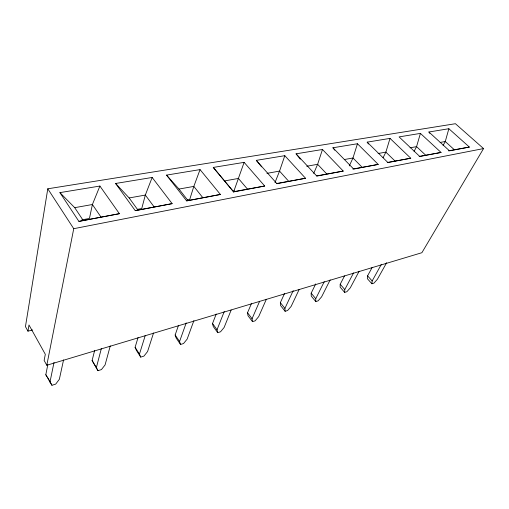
<?xml version="1.0" encoding="UTF-8"?>
<svg xmlns="http://www.w3.org/2000/svg" width="509" height="509" viewBox="0 0 509 509"><rect width="100%" height="100%" fill="white"/><g stroke="black" fill="none" stroke-linecap="round" stroke-linejoin="round"><path stroke-width="0.76" d="M344.555 275.884L340.209 284.251L340.114 287.108L344.663 292.408L346.864 291.708L350.3 287.833L359.169 271.182M344.663 292.408L344.784 289.564L353.602 272.849M372.143 267.486L367.587 275.84L367.345 278.658L371.888 283.767L373.969 283.112L377.366 279.32L386.655 262.701M371.888 283.767L372.155 280.962L381.406 264.273M27.963 331.168L28.994 324.971L45.314 354.302L44.13 360.436L46.796 365.258L421.885 252.712L483.55 148.577L455.421 123.712L47.782 188.794L25.45 326.619L27.963 331.168L32.563 329.934M46.796 365.258L73.741 228.694L47.782 188.794M63.568 359.876L59.349 379.3L55.704 384.098L51.95 385.288L45.816 374.739L47.801 364.737M49.933 382.259L54.037 362.325M233.688 191.925L213.265 167.429L244.123 162.358L264.699 186.02L233.688 191.925L213.265 167.429M110.256 345.904L105.083 364.921L101.444 369.585L97.963 370.686L92.104 360.512L94.629 350.555M97.963 370.686L96.347 367.67L101.342 348.57M429.787 133.307L428.902 132.003L448.862 128.72L445.273 141.515L443.091 145.485M420.421 133.396L441.055 152.452L419.791 156.498L399.094 136.896L420.421 133.396L416.566 146.637L414.078 151.396M153.546 332.943L147.572 351.566L143.945 356.096L140.713 357.121L136.387 350.326L135.101 347.297L138.06 337.55M368.535 144.002L367.18 142.145L390.021 138.391L385.873 152.121L383.099 157.714M140.713 357.121L139.447 354.118L145.275 335.418M334.763 150.2L332.924 147.769L357.452 143.742L352.979 157.994L349.289 165.909M300.304 159.209L296.073 153.826L322.471 149.487L317.629 164.305L313.703 173.372M261.62 166.857L256.307 160.36L284.805 155.678L279.549 171.1L274.987 182.61M193.916 320.568L187.147 339.121L183.545 343.53L180.53 344.491L176.127 337.995L175.147 334.986L178.532 325.276M244.123 162.358L233.898 191.066M180.53 344.491L179.575 341.501L186.218 322.871M233.536 192.001L234.064 190.506M200.05 169.599L220.397 194.457L186.638 200.883L166.532 175.109L200.05 169.599L193.821 186.409L189.73 199.439L187.414 199.878M152.153 177.469L172.137 203.638L135.248 210.662L115.613 183.475L152.153 177.469L145.326 195.062L141.75 208.537L137.182 209.403M231.162 310.064L224.1 327.503L220.531 331.798L217.706 332.695L213.246 326.479L212.539 323.495L216.236 313.989M217.706 332.695L217.025 329.73L224.272 311.489M99.904 186.052L119.38 213.685L78.901 221.39L59.909 192.625L99.904 186.052L92.403 204.51L89.444 218.45L81.854 219.888M266.36 299.241L258.687 316.63L255.143 320.816L252.496 321.65L247.998 315.695L247.533 312.736L251.567 303.262M252.496 321.65L252.057 318.717L259.635 301.258M299.203 289.405L291.123 306.437L287.61 310.509L285.129 311.298L280.605 305.578L280.344 302.651L284.607 293.375M285.129 311.298L284.9 308.39L293.235 290.582M330.182 279.861L321.599 296.855L318.131 300.825L315.79 301.57L311.253 296.066L311.177 293.171L315.72 283.92M315.79 301.57L315.745 298.694L324.265 281.636M186.638 200.883L220.397 194.457M135.248 210.662L172.137 203.638M78.901 221.39L119.38 213.685M73.741 228.694L483.55 148.577M233.746 191.658L264.699 186.02M276.756 183.482L305.521 178.252L284.805 155.678M316.623 175.904L343.251 171.069L322.471 149.487M352.807 169.026L378.225 164.413L357.452 143.742M387.215 162.486L410.744 158.223L390.021 138.391M419.123 156.416L441.055 152.452M448.423 150.849L469.368 147.063L448.862 128.72M305.521 178.252L276.934 183.692L256.307 160.36M343.251 171.069L316.814 176.101L296.073 153.826M378.225 164.413L353.71 169.077L332.924 147.769M410.744 158.223L387.947 162.562L367.18 142.145M469.368 147.063L449.498 150.842L428.902 132.003M59.909 192.625L74.715 207.672L92.403 204.51L100.89 216.917M115.613 183.475L129.165 197.95L145.326 195.062L154.062 206.807M166.532 175.109L178.99 189.055L193.821 186.409L202.722 197.556M224.755 180.886L238.409 178.443L247.425 189.062M266.939 173.353L279.549 171.1L288.641 181.223M306.723 166.252L317.629 164.305L326.759 173.976M344.447 159.514L352.979 157.994L362.109 167.257M378.098 153.508L385.873 152.121L394.99 161.003M410.031 147.807L416.566 146.637L425.651 155.175M440.12 142.437L445.273 141.515L454.308 149.729M367.587 275.84L372.155 280.962M340.209 284.251L344.784 289.564M311.177 293.171L315.745 298.694M280.344 302.651L284.9 308.39M178.99 189.055L187.846 200.387M247.533 312.736L252.057 318.717M129.165 197.95L137.831 209.893M212.539 323.495L217.025 329.73M175.147 334.986L179.575 341.501M74.715 207.672L83.113 220.295M45.816 374.739L47.038 376.577M135.101 347.297L139.447 354.118M92.104 360.512L96.347 367.67M47.852 377.799L50.086 381.884M50.836 383.245L51.95 385.288"/></g></svg>
